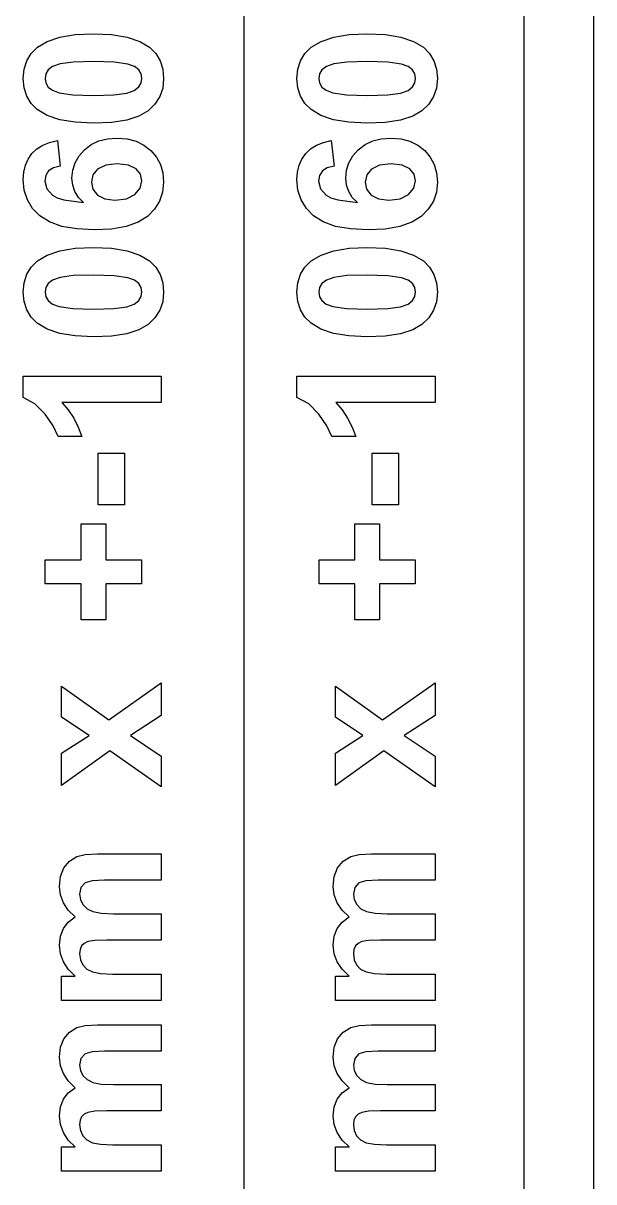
# Model space of a CAD drawing. Header units: metres. Extents: x 298 to 6408, y -126 to 1371.
# Drawn here: x 3605.2 to 3768.3, y 565.1 to 896.5 of the extents above; entities that cross this region are included whole.
import ezdxf

# ---------------------------------------------------------------- set-up
doc = ezdxf.new("R2010")
doc.units = ezdxf.units.M

msp = doc.modelspace()

# ---------------------------------------------------------------- linework, layer by layer
at = {"layer": '80mm x +-1060mm'}
for p, q in [((3612.07, 891.26), (3615.68, 892.46)), ((3615.68, 892.46), (3620.08, 893.18)), ((3620.08, 893.18), (3625.28, 893.42)), ((3625.28, 893.42), (3630.46, 893.18)), ((3630.46, 893.18), (3634.87, 892.46)), ((3634.87, 892.46), (3638.49, 891.25)), ((3690.34, 891.26), (3693.95, 892.46)), ((3693.95, 892.46), (3698.35, 893.18)), ((3698.35, 893.18), (3703.55, 893.42)), ((3703.55, 893.42), (3708.73, 893.18)), ((3708.73, 893.18), (3713.14, 892.46)), ((3713.14, 892.46), (3716.76, 891.25)), ((3607.48, 887.82), (3609.26, 889.59)), ((3609.26, 889.59), (3612.07, 891.26)), ((3638.49, 891.25), (3641.32, 889.56)), ((3641.32, 889.56), (3643.08, 887.8)), ((3685.75, 887.82), (3687.53, 889.59)), ((3687.53, 889.59), (3690.34, 891.26)), ((3716.76, 891.25), (3719.59, 889.56)), ((3719.59, 889.56), (3721.35, 887.8)), ((3605.44, 883.35), (3606.2, 885.74)), ((3606.2, 885.74), (3607.48, 887.82)), ((3619.44, 885.36), (3615.77, 884.84)), ((3625.28, 885.53), (3619.44, 885.36)), ((3631.19, 885.34), (3625.28, 885.53)), ((3635.1, 884.76), (3631.19, 885.34)), ((3643.08, 887.8), (3644.34, 885.74)), ((3644.34, 885.74), (3645.09, 883.35)), ((3683.71, 883.35), (3684.47, 885.74)), ((3684.47, 885.74), (3685.75, 887.82)), ((3697.71, 885.36), (3694.04, 884.84)), ((3703.55, 885.53), (3697.71, 885.36)), ((3709.46, 885.34), (3703.55, 885.53)), ((3713.37, 884.76), (3709.46, 885.34)), ((3721.35, 887.8), (3722.61, 885.74)), ((3722.61, 885.74), (3723.36, 883.35)), ((3605.18, 880.65), (3605.44, 883.35)), ((3611.65, 881.94), (3611.43, 880.65)), ((3612.31, 883.08), (3611.65, 881.94)), ((3613.61, 884.05), (3612.31, 883.08)), ((3615.77, 884.84), (3613.61, 884.05)), ((3637, 884.05), (3635.1, 884.76)), ((3638.22, 883.09), (3637, 884.05)), ((3638.88, 881.95), (3638.22, 883.09)), ((3639.09, 880.65), (3638.88, 881.95)), ((3645.09, 883.35), (3645.34, 880.65)), ((3683.45, 880.65), (3683.71, 883.35)), ((3689.92, 881.94), (3689.7, 880.65)), ((3690.58, 883.08), (3689.92, 881.94)), ((3691.88, 884.05), (3690.58, 883.08)), ((3694.04, 884.84), (3691.88, 884.05)), ((3715.27, 884.05), (3713.37, 884.76)), ((3716.49, 883.09), (3715.27, 884.05)), ((3717.15, 881.95), (3716.49, 883.09)), ((3717.36, 880.65), (3717.15, 881.95)), ((3723.36, 883.35), (3723.61, 880.65)), ((3605.43, 877.95), (3605.18, 880.65)), ((3611.43, 880.65), (3611.65, 879.36)), ((3611.65, 879.36), (3612.31, 878.21)), ((3636.94, 877.25), (3638.23, 878.22)), ((3638.23, 878.22), (3638.88, 879.36)), ((3638.88, 879.36), (3639.09, 880.65)), ((3645.34, 880.65), (3645.07, 877.92)), ((3683.7, 877.95), (3683.45, 880.65)), ((3689.7, 880.65), (3689.92, 879.36)), ((3689.92, 879.36), (3690.58, 878.21)), ((3715.21, 877.25), (3716.5, 878.22)), ((3716.5, 878.22), (3717.15, 879.36)), ((3717.15, 879.36), (3717.36, 880.65)), ((3723.61, 880.65), (3723.34, 877.92)), ((3606.19, 875.57), (3605.43, 877.95)), ((3607.45, 873.5), (3606.19, 875.57)), ((3612.31, 878.21), (3613.52, 877.26)), ((3613.52, 877.26), (3615.43, 876.55)), ((3615.43, 876.55), (3619.35, 875.96)), ((3619.35, 875.96), (3625.28, 875.77)), ((3625.28, 875.77), (3631.12, 875.94)), ((3631.12, 875.94), (3634.79, 876.47)), ((3634.79, 876.47), (3636.94, 877.25)), ((3644.24, 875.47), (3642.86, 873.29)), ((3645.07, 877.92), (3644.24, 875.47)), ((3684.46, 875.57), (3683.7, 877.95)), ((3685.72, 873.5), (3684.46, 875.57)), ((3690.58, 878.21), (3691.79, 877.26)), ((3691.79, 877.26), (3693.7, 876.55)), ((3693.7, 876.55), (3697.62, 875.96)), ((3697.62, 875.96), (3703.55, 875.77)), ((3703.55, 875.77), (3709.39, 875.94)), ((3709.39, 875.94), (3713.06, 876.47)), ((3713.06, 876.47), (3715.21, 877.25)), ((3722.51, 875.47), (3721.13, 873.29)), ((3723.34, 877.92), (3722.51, 875.47)), ((3609.21, 871.74), (3607.45, 873.5)), ((3612.04, 870.05), (3609.21, 871.74)), ((3642.86, 873.29), (3640.93, 871.4)), ((3687.48, 871.74), (3685.72, 873.5)), ((3690.31, 870.05), (3687.48, 871.74)), ((3721.13, 873.29), (3719.2, 871.4)), ((3615.65, 868.85), (3612.04, 870.05)), ((3620.03, 868.12), (3615.65, 868.85)), ((3634.79, 868.76), (3630.43, 868.1)), ((3638.29, 869.86), (3634.79, 868.76)), ((3640.93, 871.4), (3638.29, 869.86)), ((3693.92, 868.85), (3690.31, 870.05)), ((3698.3, 868.12), (3693.92, 868.85)), ((3713.06, 868.76), (3708.7, 868.1)), ((3716.56, 869.86), (3713.06, 868.76)), ((3719.2, 871.4), (3716.56, 869.86)), ((3625.2, 867.88), (3620.03, 868.12)), ((3630.43, 868.1), (3625.2, 867.88)), ((3703.47, 867.88), (3698.3, 868.12)), ((3708.7, 868.1), (3703.47, 867.88)), ((3610.77, 861.55), (3612.73, 862.36)), ((3612.73, 862.36), (3614.98, 862.89)), ((3614.98, 862.89), (3615.78, 855.59)), ((3622.73, 860.25), (3624.66, 861.72)), ((3624.66, 861.72), (3626.85, 862.77)), ((3626.85, 862.77), (3629.3, 863.41)), ((3629.3, 863.41), (3632.01, 863.62)), ((3632.01, 863.62), (3634.88, 863.39)), ((3634.88, 863.39), (3637.45, 862.73)), ((3637.45, 862.73), (3639.72, 861.62)), ((3689.04, 861.55), (3691, 862.36)), ((3691, 862.36), (3693.25, 862.89)), ((3693.25, 862.89), (3694.05, 855.59)), ((3701, 860.25), (3702.93, 861.72)), ((3702.93, 861.72), (3705.12, 862.77)), ((3705.12, 862.77), (3707.57, 863.41)), ((3707.57, 863.41), (3710.28, 863.62)), ((3710.28, 863.62), (3713.15, 863.39)), ((3713.15, 863.39), (3715.72, 862.73)), ((3715.72, 862.73), (3717.99, 861.62)), ((3606.59, 857.58), (3607.69, 859.15)), ((3607.69, 859.15), (3609.09, 860.48)), ((3609.09, 860.48), (3610.77, 861.55)), ((3620.03, 856.54), (3621.16, 858.48)), ((3621.16, 858.48), (3622.73, 860.25)), ((3639.72, 861.62), (3641.7, 860.07)), ((3641.7, 860.07), (3643.29, 858.18)), ((3684.86, 857.58), (3685.96, 859.15)), ((3685.96, 859.15), (3687.36, 860.48)), ((3687.36, 860.48), (3689.04, 861.55)), ((3698.3, 856.54), (3699.43, 858.48)), ((3699.43, 858.48), (3701, 860.25)), ((3717.99, 861.62), (3719.97, 860.07)), ((3719.97, 860.07), (3721.56, 858.18)), ((3605.34, 853.88), (3605.81, 855.83)), ((3605.81, 855.83), (3606.59, 857.58)), ((3613.82, 855.11), (3612.45, 854.2)), ((3615.78, 855.59), (3613.82, 855.11)), ((3619.36, 854.44), (3620.03, 856.54)), ((3628.77, 855.86), (3626.47, 854.74)), ((3632.09, 856.24), (3628.77, 855.86)), ((3635.3, 855.89), (3632.09, 856.24)), ((3637.46, 854.84), (3635.3, 855.89)), ((3643.29, 858.18), (3644.43, 856.03)), ((3644.43, 856.03), (3645.12, 853.63)), ((3683.61, 853.88), (3684.08, 855.83)), ((3684.08, 855.83), (3684.86, 857.58)), ((3692.09, 855.11), (3690.72, 854.2)), ((3694.05, 855.59), (3692.09, 855.11)), ((3697.63, 854.44), (3698.3, 856.54)), ((3707.04, 855.86), (3704.74, 854.74)), ((3710.36, 856.24), (3707.04, 855.86)), ((3713.57, 855.89), (3710.36, 856.24)), ((3715.73, 854.84), (3713.57, 855.89)), ((3721.56, 858.18), (3722.7, 856.03)), ((3722.7, 856.03), (3723.39, 853.63)), ((3605.18, 851.73), (3605.34, 853.88)), ((3605.48, 848.69), (3605.18, 851.73)), ((3611.65, 852.91), (3611.38, 851.28)), ((3612.45, 854.2), (3611.65, 852.91)), ((3619.13, 852.16), (3619.36, 854.44)), ((3619.34, 850.15), (3619.13, 852.16)), ((3625.13, 853.05), (3624.69, 850.98)), ((3626.47, 854.74), (3625.13, 853.05)), ((3638.68, 853.27), (3637.46, 854.84)), ((3639.09, 851.36), (3638.68, 853.27)), ((3645.12, 853.63), (3645.34, 850.98)), ((3683.45, 851.73), (3683.61, 853.88)), ((3683.75, 848.69), (3683.45, 851.73)), ((3689.92, 852.91), (3689.65, 851.28)), ((3690.72, 854.2), (3689.92, 852.91)), ((3697.4, 852.16), (3697.63, 854.44)), ((3697.61, 850.15), (3697.4, 852.16)), ((3703.4, 853.05), (3702.96, 850.98)), ((3704.74, 854.74), (3703.4, 853.05)), ((3716.95, 853.27), (3715.73, 854.84)), ((3717.36, 851.36), (3716.95, 853.27)), ((3723.39, 853.63), (3723.61, 850.98)), ((3606.38, 845.94), (3605.48, 848.69)), ((3611.38, 851.28), (3611.92, 849.07)), ((3611.92, 849.07), (3613.53, 847.24)), ((3619.97, 848.32), (3619.34, 850.15)), ((3624.69, 850.98), (3625.11, 848.97)), ((3625.11, 848.97), (3626.39, 847.3)), ((3637.09, 847.49), (3638.59, 849.3)), ((3638.59, 849.3), (3639.09, 851.36)), ((3645.34, 850.98), (3645.05, 848.13)), ((3684.65, 845.94), (3683.75, 848.69)), ((3689.65, 851.28), (3690.19, 849.07)), ((3690.19, 849.07), (3691.8, 847.24)), ((3698.24, 848.32), (3697.61, 850.15)), ((3702.96, 850.98), (3703.38, 848.97)), ((3703.38, 848.97), (3704.66, 847.3)), ((3715.36, 847.49), (3716.86, 849.3)), ((3716.86, 849.3), (3717.36, 851.36)), ((3723.61, 850.98), (3723.32, 848.13)), ((3607.87, 843.5), (3606.38, 845.94)), ((3613.53, 847.24), (3614.89, 846.49)), ((3614.89, 846.49), (3616.83, 845.89)), ((3616.83, 845.89), (3622.46, 845.16)), ((3621, 846.65), (3619.97, 848.32)), ((3622.46, 845.16), (3621, 846.65)), ((3626.39, 847.3), (3628.5, 846.18)), ((3628.5, 846.18), (3631.42, 845.8)), ((3631.42, 845.8), (3634.68, 846.23)), ((3634.68, 846.23), (3637.09, 847.49)), ((3644.19, 845.55), (3642.74, 843.24)), ((3645.05, 848.13), (3644.19, 845.55)), ((3686.14, 843.5), (3684.65, 845.94)), ((3691.8, 847.24), (3693.16, 846.49)), ((3693.16, 846.49), (3695.1, 845.89)), ((3695.1, 845.89), (3700.73, 845.16)), ((3699.27, 846.65), (3698.24, 848.32)), ((3700.73, 845.16), (3699.27, 846.65)), ((3704.66, 847.3), (3706.77, 846.18)), ((3706.77, 846.18), (3709.69, 845.8)), ((3709.69, 845.8), (3712.95, 846.23)), ((3712.95, 846.23), (3715.36, 847.49)), ((3722.46, 845.55), (3721.01, 843.24)), ((3723.32, 848.13), (3722.46, 845.55)), ((3609.96, 841.35), (3607.87, 843.5)), ((3642.74, 843.24), (3640.72, 841.19)), ((3688.23, 841.35), (3686.14, 843.5)), ((3721.01, 843.24), (3718.99, 841.19)), ((3612.72, 839.6), (3609.96, 841.35)), ((3616.24, 838.35), (3612.72, 839.6)), ((3638.03, 839.51), (3634.61, 838.31)), ((3640.72, 841.19), (3638.03, 839.51)), ((3690.99, 839.6), (3688.23, 841.35)), ((3694.51, 838.35), (3690.99, 839.6)), ((3716.3, 839.51), (3712.88, 838.31)), ((3718.99, 841.19), (3716.3, 839.51)), ((3620.52, 837.6), (3616.24, 838.35)), ((3625.55, 837.35), (3620.52, 837.6)), ((3630.45, 837.59), (3625.55, 837.35)), ((3634.61, 838.31), (3630.45, 837.59)), ((3698.79, 837.6), (3694.51, 838.35)), ((3703.82, 837.35), (3698.79, 837.6)), ((3708.72, 837.59), (3703.82, 837.35)), ((3712.88, 838.31), (3708.72, 837.59)), ((3615.68, 831.35), (3620.08, 832.07)), ((3620.08, 832.07), (3625.28, 832.31)), ((3625.28, 832.31), (3630.46, 832.07)), ((3630.46, 832.07), (3634.87, 831.34)), ((3693.95, 831.35), (3698.35, 832.07)), ((3698.35, 832.07), (3703.55, 832.31)), ((3703.55, 832.31), (3708.73, 832.07)), ((3708.73, 832.07), (3713.14, 831.34)), ((3609.26, 828.47), (3612.07, 830.15)), ((3612.07, 830.15), (3615.68, 831.35)), ((3634.87, 831.34), (3638.49, 830.14)), ((3638.49, 830.14), (3641.32, 828.45)), ((3687.53, 828.47), (3690.34, 830.15)), ((3690.34, 830.15), (3693.95, 831.35)), ((3713.14, 831.34), (3716.76, 830.14)), ((3716.76, 830.14), (3719.59, 828.45)), ((3606.2, 824.63), (3607.48, 826.71)), ((3607.48, 826.71), (3609.26, 828.47)), ((3641.32, 828.45), (3643.08, 826.69)), ((3643.08, 826.69), (3644.34, 824.62)), ((3684.47, 824.63), (3685.75, 826.71)), ((3685.75, 826.71), (3687.53, 828.47)), ((3719.59, 828.45), (3721.35, 826.69)), ((3721.35, 826.69), (3722.61, 824.62)), ((3605.18, 819.54), (3605.44, 822.24)), ((3605.44, 822.24), (3606.2, 824.63)), ((3612.31, 821.97), (3611.65, 820.83)), ((3613.61, 822.94), (3612.31, 821.97)), ((3615.77, 823.72), (3613.61, 822.94)), ((3619.44, 824.25), (3615.77, 823.72)), ((3625.28, 824.42), (3619.44, 824.25)), ((3631.19, 824.23), (3625.28, 824.42)), ((3635.1, 823.64), (3631.19, 824.23)), ((3637, 822.93), (3635.1, 823.64)), ((3638.22, 821.98), (3637, 822.93)), ((3638.88, 820.83), (3638.22, 821.98)), ((3644.34, 824.62), (3645.09, 822.24)), ((3645.09, 822.24), (3645.34, 819.54)), ((3683.45, 819.54), (3683.71, 822.24)), ((3683.71, 822.24), (3684.47, 824.63)), ((3690.58, 821.97), (3689.92, 820.83)), ((3691.88, 822.94), (3690.58, 821.97)), ((3694.04, 823.72), (3691.88, 822.94)), ((3697.71, 824.25), (3694.04, 823.72)), ((3703.55, 824.42), (3697.71, 824.25)), ((3709.46, 824.23), (3703.55, 824.42)), ((3713.37, 823.64), (3709.46, 824.23)), ((3715.27, 822.93), (3713.37, 823.64)), ((3716.49, 821.98), (3715.27, 822.93)), ((3717.15, 820.83), (3716.49, 821.98)), ((3722.61, 824.62), (3723.36, 822.24)), ((3723.36, 822.24), (3723.61, 819.54)), ((3605.43, 816.84), (3605.18, 819.54)), ((3611.65, 820.83), (3611.43, 819.54)), ((3611.43, 819.54), (3611.65, 818.24)), ((3639.09, 819.54), (3638.88, 820.83)), ((3638.88, 818.25), (3639.09, 819.54)), ((3645.34, 819.54), (3645.07, 816.81)), ((3683.7, 816.84), (3683.45, 819.54)), ((3689.92, 820.83), (3689.7, 819.54)), ((3689.7, 819.54), (3689.92, 818.24)), ((3717.36, 819.54), (3717.15, 820.83)), ((3717.15, 818.25), (3717.36, 819.54)), ((3723.61, 819.54), (3723.34, 816.81)), ((3606.19, 814.45), (3605.43, 816.84)), ((3611.65, 818.24), (3612.31, 817.1)), ((3612.31, 817.1), (3613.52, 816.14)), ((3613.52, 816.14), (3615.43, 815.43)), ((3615.43, 815.43), (3619.35, 814.85)), ((3631.12, 814.83), (3634.79, 815.35)), ((3634.79, 815.35), (3636.94, 816.14)), ((3636.94, 816.14), (3638.23, 817.11)), ((3638.23, 817.11), (3638.88, 818.25)), ((3645.07, 816.81), (3644.24, 814.35)), ((3684.46, 814.45), (3683.7, 816.84)), ((3689.92, 818.24), (3690.58, 817.1)), ((3690.58, 817.1), (3691.79, 816.14)), ((3691.79, 816.14), (3693.7, 815.43)), ((3693.7, 815.43), (3697.62, 814.85)), ((3709.39, 814.83), (3713.06, 815.35)), ((3713.06, 815.35), (3715.21, 816.14)), ((3715.21, 816.14), (3716.5, 817.11)), ((3716.5, 817.11), (3717.15, 818.25)), ((3723.34, 816.81), (3722.51, 814.35)), ((3607.45, 812.39), (3606.19, 814.45)), ((3609.21, 810.63), (3607.45, 812.39)), ((3619.35, 814.85), (3625.28, 814.66)), ((3625.28, 814.66), (3631.12, 814.83)), ((3642.86, 812.18), (3640.93, 810.28)), ((3644.24, 814.35), (3642.86, 812.18)), ((3685.72, 812.39), (3684.46, 814.45)), ((3687.48, 810.63), (3685.72, 812.39)), ((3697.62, 814.85), (3703.55, 814.66)), ((3703.55, 814.66), (3709.39, 814.83)), ((3721.13, 812.18), (3719.2, 810.28)), ((3722.51, 814.35), (3721.13, 812.18)), ((3612.04, 808.94), (3609.21, 810.63)), ((3615.65, 807.73), (3612.04, 808.94)), ((3638.29, 808.75), (3634.79, 807.65)), ((3640.93, 810.28), (3638.29, 808.75)), ((3690.31, 808.94), (3687.48, 810.63)), ((3693.92, 807.73), (3690.31, 808.94)), ((3716.56, 808.75), (3713.06, 807.65)), ((3719.2, 810.28), (3716.56, 808.75)), ((3620.03, 807.01), (3615.65, 807.73)), ((3625.2, 806.77), (3620.03, 807.01)), ((3630.43, 806.99), (3625.2, 806.77)), ((3634.79, 807.65), (3630.43, 806.99)), ((3698.3, 807.01), (3693.92, 807.73)), ((3703.47, 806.77), (3698.3, 807.01)), ((3708.7, 806.99), (3703.47, 806.77)), ((3713.06, 807.65), (3708.7, 806.99)), ((3605.18, 789.41), (3605.18, 795.53)), ((3605.18, 795.53), (3644.67, 795.53)), ((3644.67, 795.53), (3644.67, 787.99)), ((3683.45, 789.41), (3683.45, 795.53)), ((3683.45, 795.53), (3722.94, 795.53)), ((3722.94, 795.53), (3722.94, 787.99)), ((3608.55, 787.58), (3605.18, 789.41)), ((3686.82, 787.58), (3683.45, 789.41)), ((3611.47, 784.66), (3608.55, 787.58)), ((3644.67, 787.99), (3616.26, 787.99)), ((3616.26, 787.99), (3618.07, 785.83)), ((3618.07, 785.83), (3619.62, 783.49)), ((3689.74, 784.66), (3686.82, 787.58)), ((3722.94, 787.99), (3694.53, 787.99)), ((3694.53, 787.99), (3696.34, 785.83)), ((3696.34, 785.83), (3697.89, 783.49)), ((3613.74, 781.33), (3611.47, 784.66)), ((3619.62, 783.49), (3620.93, 780.96)), ((3692.01, 781.33), (3689.74, 784.66)), ((3697.89, 783.49), (3699.2, 780.96)), ((3615.14, 778.25), (3613.74, 781.33)), ((3620.93, 780.96), (3621.98, 778.25)), ((3693.41, 778.25), (3692.01, 781.33)), ((3699.2, 780.96), (3700.25, 778.25)), ((3621.98, 778.25), (3615.14, 778.25)), ((3700.25, 778.25), (3693.41, 778.25)), ((3626.65, 758.69), (3626.65, 773.5)), ((3626.65, 773.5), (3634.18, 773.5)), ((3634.18, 773.5), (3634.18, 758.69)), ((3704.92, 758.69), (3704.92, 773.5)), ((3704.92, 773.5), (3712.45, 773.5)), ((3712.45, 773.5), (3712.45, 758.69)), ((3634.18, 758.69), (3626.65, 758.69)), ((3712.45, 758.69), (3704.92, 758.69)), ((3621.74, 742.97), (3621.74, 753.3)), ((3621.74, 753.3), (3628.79, 753.3)), ((3628.79, 753.3), (3628.79, 742.97)), ((3700.01, 742.97), (3700.01, 753.3)), ((3700.01, 753.3), (3707.06, 753.3)), ((3707.06, 753.3), (3707.06, 742.97)), ((3611.51, 736.1), (3611.51, 742.97)), ((3611.51, 742.97), (3621.74, 742.97)), ((3628.79, 742.97), (3639.01, 742.97)), ((3639.01, 742.97), (3639.01, 736.1)), ((3689.78, 736.1), (3689.78, 742.97)), ((3689.78, 742.97), (3700.01, 742.97)), ((3707.06, 742.97), (3717.28, 742.97)), ((3717.28, 742.97), (3717.28, 736.1)), ((3621.74, 736.1), (3611.51, 736.1)), ((3621.74, 725.8), (3621.74, 736.1)), ((3639.01, 736.1), (3628.79, 736.1)), ((3628.79, 736.1), (3628.79, 725.8)), ((3700.01, 736.1), (3689.78, 736.1)), ((3700.01, 725.8), (3700.01, 736.1)), ((3717.28, 736.1), (3707.06, 736.1)), ((3707.06, 736.1), (3707.06, 725.8)), ((3628.79, 725.8), (3621.74, 725.8)), ((3707.06, 725.8), (3700.01, 725.8)), ((3616.18, 698.01), (3616.18, 706.86)), ((3616.18, 706.86), (3629.68, 697.2)), ((3629.68, 697.2), (3644.67, 707.75)), ((3644.67, 707.75), (3644.67, 698.49)), ((3694.45, 698.01), (3694.45, 706.86)), ((3694.45, 706.86), (3707.95, 697.2)), ((3707.95, 697.2), (3722.94, 707.75)), ((3722.94, 707.75), (3722.94, 698.49)), ((3624.02, 692.7), (3616.18, 698.01)), ((3644.67, 698.49), (3635.85, 692.7)), ((3702.29, 692.7), (3694.45, 698.01)), ((3722.94, 698.49), (3714.12, 692.7)), ((3616.18, 687.65), (3624.02, 692.7)), ((3635.85, 692.7), (3644.67, 686.85)), ((3694.45, 687.65), (3702.29, 692.7)), ((3714.12, 692.7), (3722.94, 686.85)), ((3630, 688.3), (3616.18, 678.45)), ((3616.18, 678.45), (3616.18, 687.65)), ((3644.67, 678.02), (3630, 688.3)), ((3644.67, 686.85), (3644.67, 678.02)), ((3708.27, 688.3), (3694.45, 678.45)), ((3694.45, 678.45), (3694.45, 687.65)), ((3722.94, 678.02), (3708.27, 688.3)), ((3722.94, 686.85), (3722.94, 678.02)), ((3616.81, 654.84), (3618.39, 656.74)), ((3618.39, 656.74), (3620.56, 658.09)), ((3620.56, 658.09), (3622.94, 658.67)), ((3622.94, 658.67), (3626.46, 658.87)), ((3626.46, 658.87), (3644.67, 658.87)), ((3644.67, 658.87), (3644.67, 651.33)), ((3695.08, 654.84), (3696.66, 656.74)), ((3696.66, 656.74), (3698.83, 658.09)), ((3698.83, 658.09), (3701.21, 658.67)), ((3701.21, 658.67), (3704.73, 658.87)), ((3704.73, 658.87), (3722.94, 658.87)), ((3722.94, 658.87), (3722.94, 651.33)), ((3615.86, 652.43), (3616.81, 654.84)), ((3694.13, 652.43), (3695.08, 654.84)), ((3615.54, 649.53), (3615.86, 652.43)), ((3622.92, 650.55), (3621.71, 649.22)), ((3624.9, 651.13), (3622.92, 650.55)), ((3628.39, 651.33), (3624.9, 651.13)), ((3644.67, 651.33), (3628.39, 651.33)), ((3693.81, 649.53), (3694.13, 652.43)), ((3701.19, 650.55), (3699.98, 649.22)), ((3703.17, 651.13), (3701.19, 650.55)), ((3706.66, 651.33), (3703.17, 651.13)), ((3722.94, 651.33), (3706.66, 651.33)), ((3615.82, 647.14), (3615.54, 649.53)), ((3616.67, 644.89), (3615.82, 647.14)), ((3621.71, 649.22), (3621.31, 647.33)), ((3621.31, 647.33), (3621.55, 645.8)), ((3694.09, 647.14), (3693.81, 649.53)), ((3694.94, 644.89), (3694.09, 647.14)), ((3699.98, 649.22), (3699.58, 647.33)), ((3699.58, 647.33), (3699.82, 645.8)), ((3618.08, 642.79), (3616.67, 644.89)), ((3621.55, 645.8), (3622.27, 644.35)), ((3622.27, 644.35), (3623.46, 643.15)), ((3623.46, 643.15), (3625.1, 642.34)), ((3696.35, 642.79), (3694.94, 644.89)), ((3699.82, 645.8), (3700.54, 644.35)), ((3700.54, 644.35), (3701.73, 643.15)), ((3701.73, 643.15), (3703.37, 642.34)), ((3620.07, 640.84), (3618.08, 642.79)), ((3618.08, 639.37), (3620.07, 640.84)), ((3625.1, 642.34), (3627.51, 641.88)), ((3627.51, 641.88), (3630.99, 641.72)), ((3630.99, 641.72), (3644.67, 641.72)), ((3644.67, 641.72), (3644.67, 634.19)), ((3698.34, 640.84), (3696.35, 642.79)), ((3696.35, 639.37), (3698.34, 640.84)), ((3703.37, 642.34), (3705.78, 641.88)), ((3705.78, 641.88), (3709.26, 641.72)), ((3709.26, 641.72), (3722.94, 641.72)), ((3722.94, 641.72), (3722.94, 634.19)), ((3615.82, 635.35), (3616.67, 637.54)), ((3616.67, 637.54), (3618.08, 639.37)), ((3694.09, 635.35), (3694.94, 637.54)), ((3694.94, 637.54), (3696.35, 639.37)), ((3615.54, 632.79), (3615.82, 635.35)), ((3622.64, 633.27), (3621.9, 632.54)), ((3623.69, 633.78), (3622.64, 633.27)), ((3625.64, 634.09), (3623.69, 633.78)), ((3629.06, 634.19), (3625.64, 634.09)), ((3644.67, 634.19), (3629.06, 634.19)), ((3693.81, 632.79), (3694.09, 635.35)), ((3700.91, 633.27), (3700.17, 632.54)), ((3701.96, 633.78), (3700.91, 633.27)), ((3703.91, 634.09), (3701.96, 633.78)), ((3707.33, 634.19), (3703.91, 634.09)), ((3722.94, 634.19), (3707.33, 634.19)), ((3615.82, 630.3), (3615.54, 632.79)), ((3616.67, 628), (3615.82, 630.3)), ((3621.45, 631.54), (3621.31, 630.24)), ((3621.31, 630.24), (3621.54, 628.59)), ((3621.9, 632.54), (3621.45, 631.54)), ((3694.09, 630.3), (3693.81, 632.79)), ((3694.94, 628), (3694.09, 630.3)), ((3699.72, 631.54), (3699.58, 630.24)), ((3699.58, 630.24), (3699.81, 628.59)), ((3700.17, 632.54), (3699.72, 631.54)), ((3618.09, 625.86), (3616.67, 628)), ((3621.54, 628.59), (3622.25, 627.1)), ((3622.25, 627.1), (3623.39, 625.91)), ((3696.36, 625.86), (3694.94, 628)), ((3699.81, 628.59), (3700.52, 627.1)), ((3700.52, 627.1), (3701.66, 625.91)), ((3616.18, 616.96), (3616.18, 623.91)), ((3616.18, 623.91), (3620.07, 623.91)), ((3620.07, 623.91), (3618.09, 625.86)), ((3623.39, 625.91), (3624.96, 625.11)), ((3624.96, 625.11), (3627.31, 624.65)), ((3627.31, 624.65), (3630.83, 624.5)), ((3630.83, 624.5), (3644.67, 624.5)), ((3644.67, 624.5), (3644.67, 616.96)), ((3694.45, 616.96), (3694.45, 623.91)), ((3694.45, 623.91), (3698.34, 623.91)), ((3698.34, 623.91), (3696.36, 625.86)), ((3701.66, 625.91), (3703.23, 625.11)), ((3703.23, 625.11), (3705.58, 624.65)), ((3705.58, 624.65), (3709.1, 624.5)), ((3709.1, 624.5), (3722.94, 624.5)), ((3722.94, 624.5), (3722.94, 616.96)), ((3644.67, 616.96), (3616.18, 616.96)), ((3722.94, 616.96), (3694.45, 616.96)), ((3620.56, 609.24), (3622.94, 609.82)), ((3622.94, 609.82), (3626.46, 610.01)), ((3626.46, 610.01), (3644.67, 610.01)), ((3644.67, 610.01), (3644.67, 602.48)), ((3698.83, 609.24), (3701.21, 609.82)), ((3701.21, 609.82), (3704.73, 610.01)), ((3704.73, 610.01), (3722.94, 610.01)), ((3722.94, 610.01), (3722.94, 602.48)), ((3616.81, 605.99), (3618.39, 607.89)), ((3618.39, 607.89), (3620.56, 609.24)), ((3695.08, 605.99), (3696.66, 607.89)), ((3696.66, 607.89), (3698.83, 609.24)), ((3615.54, 600.68), (3615.86, 603.58)), ((3615.86, 603.58), (3616.81, 605.99)), ((3693.81, 600.68), (3694.13, 603.58)), ((3694.13, 603.58), (3695.08, 605.99)), ((3615.82, 598.28), (3615.54, 600.68)), ((3621.71, 600.37), (3621.31, 598.48)), ((3622.92, 601.7), (3621.71, 600.37)), ((3624.9, 602.28), (3622.92, 601.7)), ((3628.39, 602.48), (3624.9, 602.28)), ((3644.67, 602.48), (3628.39, 602.48)), ((3694.09, 598.28), (3693.81, 600.68)), ((3699.98, 600.37), (3699.58, 598.48)), ((3701.19, 601.7), (3699.98, 600.37)), ((3703.17, 602.28), (3701.19, 601.7)), ((3706.66, 602.48), (3703.17, 602.28)), ((3722.94, 602.48), (3706.66, 602.48)), ((3616.67, 596.04), (3615.82, 598.28)), ((3621.31, 598.48), (3621.55, 596.94)), ((3621.55, 596.94), (3622.27, 595.5)), ((3694.94, 596.04), (3694.09, 598.28)), ((3699.58, 598.48), (3699.82, 596.94)), ((3699.82, 596.94), (3700.54, 595.5)), ((3618.08, 593.94), (3616.67, 596.04)), ((3620.07, 591.99), (3618.08, 593.94)), ((3622.27, 595.5), (3623.46, 594.3)), ((3623.46, 594.3), (3625.1, 593.49)), ((3625.1, 593.49), (3627.51, 593.03)), ((3696.35, 593.94), (3694.94, 596.04)), ((3698.34, 591.99), (3696.35, 593.94)), ((3700.54, 595.5), (3701.73, 594.3)), ((3701.73, 594.3), (3703.37, 593.49)), ((3703.37, 593.49), (3705.78, 593.03)), ((3616.67, 588.69), (3618.08, 590.52)), ((3618.08, 590.52), (3620.07, 591.99)), ((3627.51, 593.03), (3630.99, 592.87)), ((3630.99, 592.87), (3644.67, 592.87)), ((3644.67, 592.87), (3644.67, 585.33)), ((3694.94, 588.69), (3696.35, 590.52)), ((3696.35, 590.52), (3698.34, 591.99)), ((3705.78, 593.03), (3709.26, 592.87)), ((3709.26, 592.87), (3722.94, 592.87)), ((3722.94, 592.87), (3722.94, 585.33)), ((3615.82, 586.49), (3616.67, 588.69)), ((3694.09, 586.49), (3694.94, 588.69)), ((3615.54, 583.94), (3615.82, 586.49)), ((3615.82, 581.45), (3615.54, 583.94)), ((3621.9, 583.68), (3621.45, 582.69)), ((3622.64, 584.42), (3621.9, 583.68)), ((3623.69, 584.93), (3622.64, 584.42)), ((3625.64, 585.23), (3623.69, 584.93)), ((3629.06, 585.33), (3625.64, 585.23)), ((3644.67, 585.33), (3629.06, 585.33)), ((3693.81, 583.94), (3694.09, 586.49)), ((3694.09, 581.45), (3693.81, 583.94)), ((3700.17, 583.68), (3699.72, 582.69)), ((3700.91, 584.42), (3700.17, 583.68)), ((3701.96, 584.93), (3700.91, 584.42)), ((3703.91, 585.23), (3701.96, 584.93)), ((3707.33, 585.33), (3703.91, 585.23)), ((3722.94, 585.33), (3707.33, 585.33)), ((3616.67, 579.14), (3615.82, 581.45)), ((3621.45, 582.69), (3621.31, 581.39)), ((3621.31, 581.39), (3621.54, 579.73)), ((3694.94, 579.14), (3694.09, 581.45)), ((3699.72, 582.69), (3699.58, 581.39)), ((3699.58, 581.39), (3699.81, 579.73)), ((3618.09, 577.01), (3616.67, 579.14)), ((3620.07, 575.06), (3618.09, 577.01)), ((3621.54, 579.73), (3622.25, 578.25)), ((3622.25, 578.25), (3623.39, 577.05)), ((3623.39, 577.05), (3624.96, 576.25)), ((3696.36, 577.01), (3694.94, 579.14)), ((3698.34, 575.06), (3696.36, 577.01)), ((3699.81, 579.73), (3700.52, 578.25)), ((3700.52, 578.25), (3701.66, 577.05)), ((3701.66, 577.05), (3703.23, 576.25)), ((3616.18, 568.11), (3616.18, 575.06)), ((3616.18, 575.06), (3620.07, 575.06)), ((3624.96, 576.25), (3627.31, 575.8)), ((3627.31, 575.8), (3630.83, 575.65)), ((3630.83, 575.65), (3644.67, 575.65)), ((3644.67, 575.65), (3644.67, 568.11)), ((3694.45, 568.11), (3694.45, 575.06)), ((3694.45, 575.06), (3698.34, 575.06)), ((3703.23, 576.25), (3705.58, 575.8)), ((3705.58, 575.8), (3709.1, 575.65)), ((3709.1, 575.65), (3722.94, 575.65)), ((3722.94, 575.65), (3722.94, 568.11)), ((3644.67, 568.11), (3616.18, 568.11)), ((3722.94, 568.11), (3694.45, 568.11))]:
    msp.add_line(p, q, dxfattribs=at)
at = {"layer": 'Layer0'}
for p, q in [((3668.32, 155.27), (3668.32, 1215.27)), ((3748.32, 1215.27), (3748.32, 155.27)), ((3768.32, 155.27), (3768.32, 1215.27))]:
    msp.add_line(p, q, dxfattribs=at)

doc.saveas('drawing.dxf')
